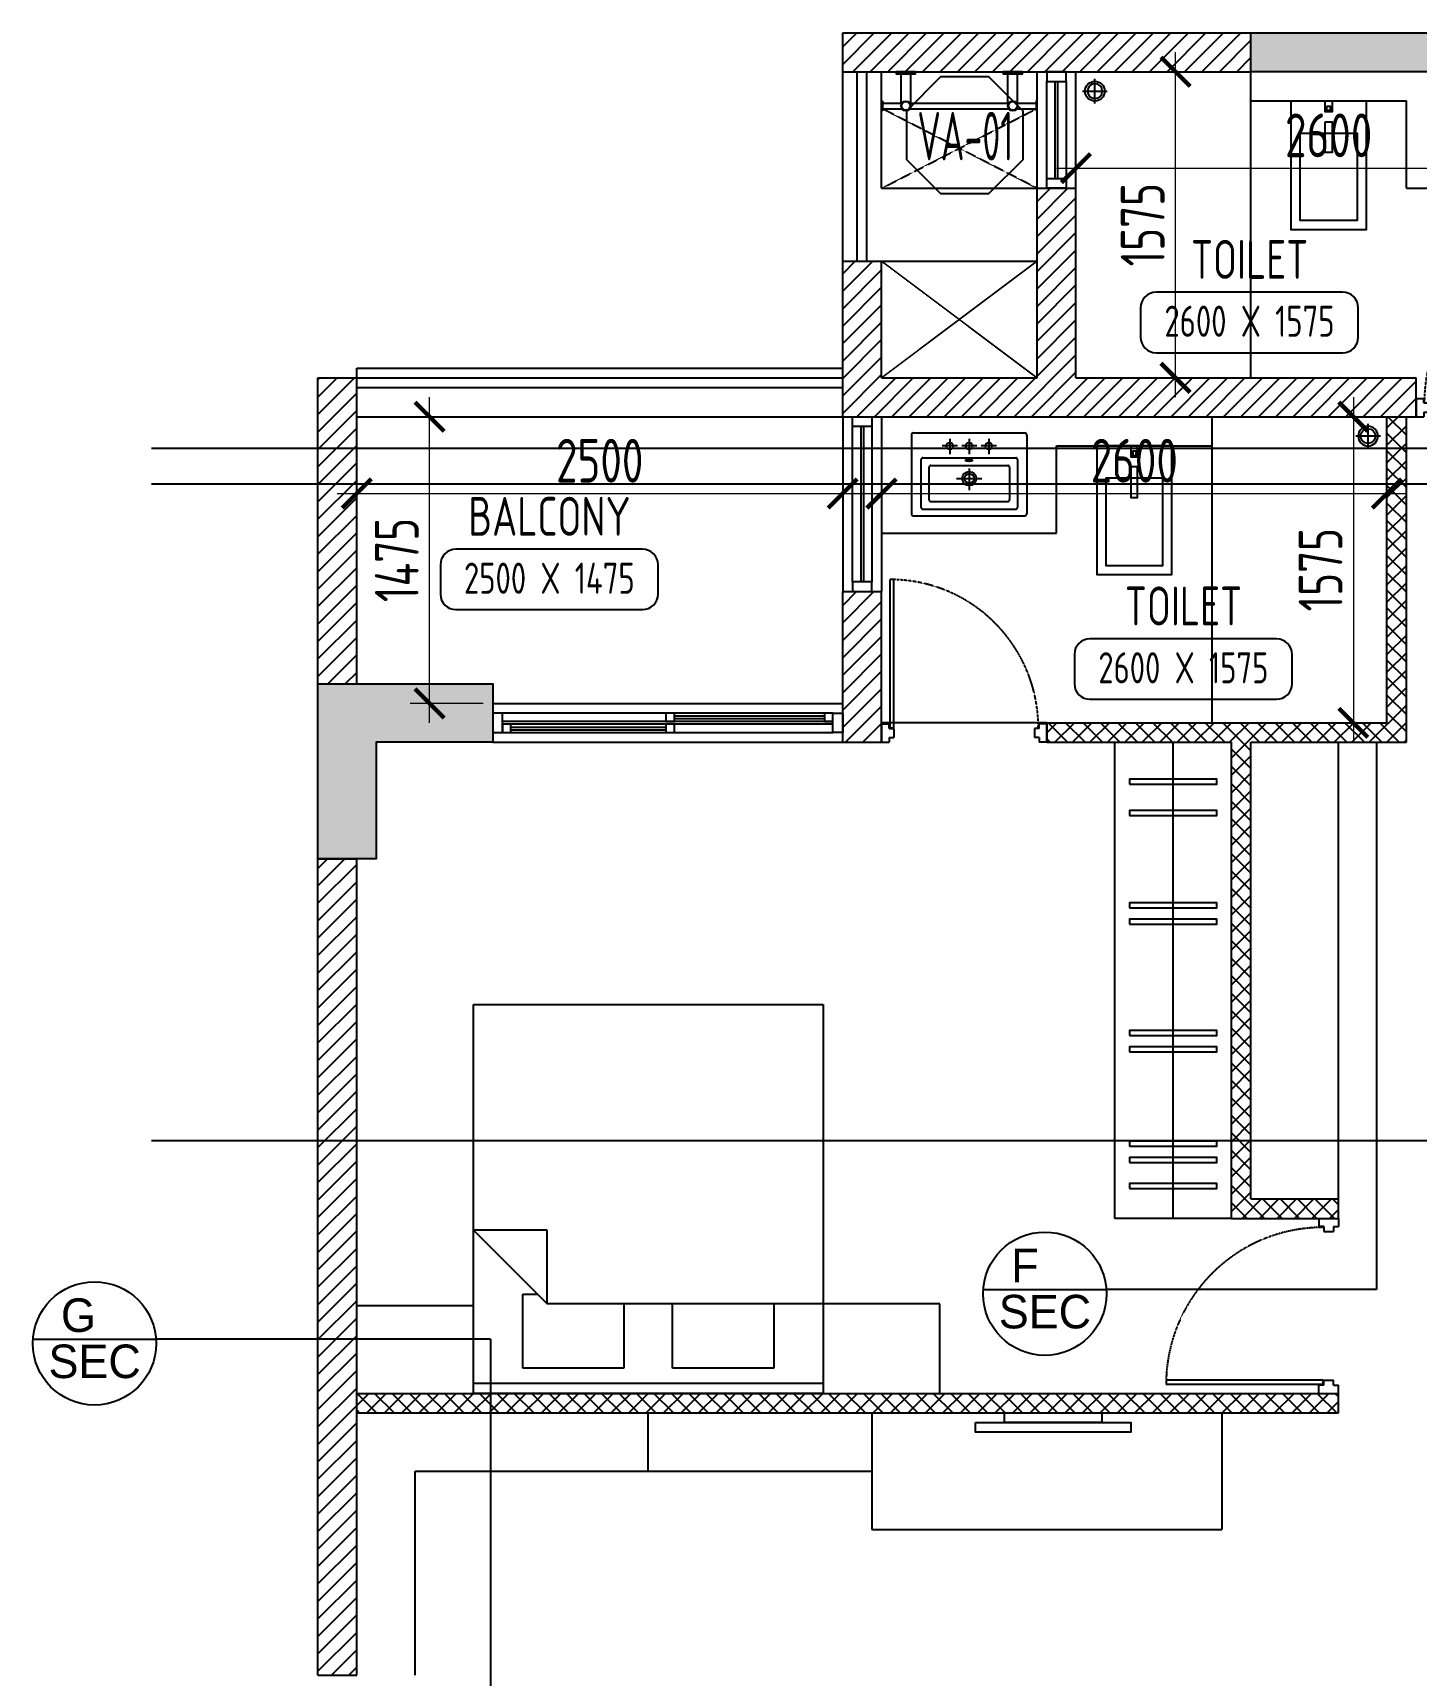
# Model space of a CAD drawing. Header units: millimetres. Extents: x -31859 to 58212, y -66440 to 17102.
# Drawn here: x 43815 to 50931, y -2439 to 6011 of the extents above; entities that cross this region are included whole.
import ezdxf
from ezdxf.enums import TextEntityAlignment as Align

# ---------------------------------------------------------------- set-up
doc = ezdxf.new("R2010")
doc.units = ezdxf.units.MM
doc.header["$LTSCALE"] = 10
doc.header["$PDMODE"] = 35
doc.header["$PDSIZE"] = 500
doc.linetypes.add('DASHED', pattern=[19.05, 12.7, -6.35])
doc.linetypes.add('HIDDEN', pattern=[9.525, 6.35, -3.175])
for name, color, linetype in [('07--DIM-1', 1, 'Continuous'), ('A--BLOCKWALL-1', 9, 'Continuous'), ('A--BLOCKWALL-2', 2, 'Continuous'), ('A--BLOCKWALL-3', 3, 'Continuous'), ('A--BLOCKWALL-HATCH', 8, 'Continuous'), ('A--CONCRETE-1', 9, 'Continuous'), ('A--DOWN', 34, 'Continuous'), ('A--FURNITURE-0', 253, 'Continuous'), ('A--FURNITURE-1', 9, 'Continuous'), ('A--GLAZING-0', 181, 'Continuous'), ('A--HANDRAIL-1', 9, 'Continuous'), ('A--HATCH-1', 8, 'Continuous'), ('A--SANITARY-0', 253, 'Continuous'), ('A--SHAFT-HIDDEN', 9, 'HIDDEN'), ('A--SPACENUMBER', 2, 'Continuous'), ('A--SPACENUMBER-1', 8, 'Continuous'), ('A--SPACEREF', 3, 'Continuous'), ('A--STELWRK-1', 9, 'Continuous'), ('A--Stucture', 9, 'Continuous'), ('A--TILING-1', 8, 'Continuous'), ('A--WINREF', 7, 'Continuous'), ('A--WINREF-1', 8, 'Continuous'), ('Typical floor Column Centre line$0$X-3rd Floor Column$0$A--COL250', 250, 'Continuous'), ('Typical floor Column Centre line$0$X-3rd Floor Column$0$A--CONCRETE-4', 4, 'Continuous')]:
    doc.layers.add(name, color=color, linetype=linetype)
doc.layers.add('A--STELWRK-2', color=2, linetype='Continuous', lineweight=25)
doc.styles.add('ISO', font='isocp2.shx', dxfattribs={"width": 0.8})
doc.dimstyles.new('A-DIM-100', dxfattribs={"dimscale": 100, "dimtxt": 2.25, "dimasz": 1.5, "dimexe": 1, "dimexo": 0.5, "dimgap": 0, "dimtad": 0, "dimdec": 0, "dimzin": 12, "dimdsep": 46, "dimtxsty": 'ISO', "dimblk": 'ARCHTICK', "dimcen": 1, "dimdle": 1, "dimclrd": 8, "dimclre": 8, "dimclrt": 256, "dimadec": 0, "dimazin": 3, "dimtfac": 1, "dimtdec": 0, "dimtmove": 1, "dimatfit": 2, "dimfxl": 1, "dimtvp": 0.75, "dimtolj": 1, "dimtzin": 12, "dimlwd": 18, "dimlwe": 18, "dimarcsym": 0})
pattern_1 = [(45, (48881.21, -7888.62), (-44.90128, 44.90128), [])]
pattern_2 = [(45, (48881.21, -7888.62), (-44.90128, 44.90128), []), (135, (48881.21, -7888.62), (-44.90128, -44.90128), [])]

# ---------------------------------------------------------------- blocks, each defined once
blk = doc.blocks.new('A$C542B73FF')
at = {"layer": 'A--FURNITURE-0'}
for points in [[(-400, 50), (400, 50), (400, 100), (-400, 100)], [(-250, 0), (250, 0), (250, 50), (-250, 50)]]:
    blk.add_lwpolyline(points, close=True, dxfattribs=at)
blk = doc.blocks.new('A$C68464E93')
at = {"layer": 'A--BLOCKWALL-1'}
for p, q in [((600, 200), (0, 200)), ((600, 0), (0, 0))]:
    blk.add_line(p, q, dxfattribs=at)
at = {"layer": 'A--DOWN'}
for p, q in [((50, 150), (550, 150)), ((550, 50), (50, 50))]:
    blk.add_line(p, q, dxfattribs=at)
for points in [[(50, 50), (50, 150), (0, 150), (0, 50), (50, 50)], [(550, 50), (550, 150), (600, 150), (600, 50), (550, 50)]]:
    blk.add_lwpolyline(points, dxfattribs=at)
at = {"layer": 'A--GLAZING-0'}
for p, q in [((550, 107), (50, 107)), ((550, 93), (50, 93))]:
    blk.add_line(p, q, dxfattribs=at)
blk = doc.blocks.new('A$C76363F86-flat-10')
at = {"layer": 'A--SANITARY-0'}
for points in [[(0, -0.1932), (0, 0.1932), (-0.6627, 0.1932), (-0.6627, -0.1932)], [(-0.1667, -0.1461), (-0.1667, 0.1461), (-0.6157, 0.1461), (-0.6157, -0.1461)], [(-0.108, -0.0173), (-0.108, 0.0173), (-0.2664, 0.0173), (-0.2664, -0.0173)], [(0, -0.0173), (0, 0.0173), (-0.0567, 0.0173), (-0.0567, -0.0173)], [(-0.0269, -0.0093), (-0.0269, 0.0081), (-0.0504, 0.0081), (-0.0504, -0.0093)]]:
    blk.add_lwpolyline(points, close=True, dxfattribs=at)
blk = doc.blocks.new('A$C704305AF')
at = {"layer": 'A--SANITARY-0'}
for p, q in [((0, 0.0635), (0, -0.0635)), ((0.0635, 0), (-0.0635, 0))]:
    blk.add_line(p, q, dxfattribs=at)
for major_axis, start_param, end_param in [((0, 0.0508), 3.141593, 9.424778), ((0, 0.0381), 6.283185307145827, 12.56637061432541)]:
    blk.add_ellipse((0, 0), major_axis=major_axis, ratio=1, start_param=start_param, end_param=end_param, dxfattribs=at)
blk = doc.blocks.new('A$C302618AE')
at = {"layer": 'A--SANITARY-0'}
for p, q in [((-286.6, 0), (286.6, 0)), ((-296.6, -10), (-296.6, -416.5)), ((-60.1, -67.5), (-138, -67.5)), ((-99.5, -30), (-99.5, -110.2)), ((40, -67.5), (-37.9, -67.5)), ((0.5, -30), (0.5, -110.2)), ((140.5, -67.5), (62.6, -67.5)), ((101.1, -30), (101.1, -110.2)), ((296.6, -10), (296.6, -416.5)), ((-247.4, -138.5), (-247.4, -382.6)), ((-237.4, -128.5), (240, -128.5)), ((-196.4, -167.7), (198.9, -167.7)), ((250, -138.5), (250, -382.6)), ((-206.4, -177.7), (-206.4, -343.3)), ((65.1, -236), (-64.9, -236)), ((-0.1, -182.6), (-0.1, -294.6)), ((208.9, -177.7), (208.9, -343.3)), ((-237.4, -392.6), (240, -392.6)), ((-196.4, -353.3), (198.9, -353.3)), ((-286.6, -426.5), (286.6, -426.5))]:
    blk.add_line(p, q, dxfattribs=at)
for centre, radius in [((-99.5, -67.5), 17.8), ((0.5, -67.5), 17.8), ((101.1, -67.5), 17.8), ((1.1, -234.9), 36.3), ((1.1, -234.7), 25)]:
    blk.add_circle(centre, radius, dxfattribs=at)
for centre, start, end in [((-286.6, -10), 90, 180), ((286.6, -10), 0, 90), ((-237.4, -138.5), 90, 180), ((-196.4, -177.7), 90, 180), ((198.9, -177.7), 0, 90), ((240, -138.5), 0, 90), ((-286.6, -416.5), 180, 270), ((-237.4, -382.6), 180, 270), ((-196.4, -343.3), 180, 270), ((198.9, -343.3), 270, 0), ((240, -382.6), 270, 0), ((286.6, -416.5), 270, 0)]:
    blk.add_arc(centre, 10, start, end, dxfattribs=at)
blk.add_ellipse((-0.1, -141.1), major_axis=(17.6, 0), ratio=0.318204, dxfattribs=at)
blk = doc.blocks.new('A$C1CBF2325')
at = {"layer": 'A--DOWN'}
for p, q in [((100, 0), (0, 0)), ((0, 0), (0, -42)), ((100, 0), (100, -42)), ((25, -42), (0, -42)), ((25, -42), (25, -67)), ((75, -67), (25, -67)), ((75, -42), (75, -67)), ((75, -42), (100, -42)), ((78.8, -46.2), (78.8, -67)), ((78.8, -46.2), (886, -46.2)), ((78.8, -67), (886, -67)), ((886, -67), (886, -46.2)), ((75, -833), (25, -833)), ((25, -858), (25, -833)), ((75, -858), (75, -833)), ((25, -858), (0, -858)), ((0, -900), (0, -858)), ((100, -900), (0, -900)), ((75, -858), (100, -858)), ((100, -900), (100, -858))]:
    blk.add_line(p, q, dxfattribs=at)
at = {"layer": 'A--DOWN', "color": 8, "linetype": 'DASHED', "ltscale": 0.005}
blk.add_arc((78.8, -46.2), 807.5, 269.73187, 358.52905, dxfattribs=at)
blk = doc.blocks.new('A$C613641B0')
at = {"layer": 'A--BLOCKWALL-1'}
for p, q in [((0, 0), (-1800, 0)), ((0, -200), (-1800, -200))]:
    blk.add_line(p, q, dxfattribs=at)
at = {"layer": 'A--DOWN'}
for p, q in [((-50, -50), (-1750, -50)), ((-1750, -92.7), (-93, -92.7)), ((-1750, -107.3), (-50, -107.3)), ((-1750, -150), (-50, -150))]:
    blk.add_line(p, q, dxfattribs=at)
for points in [[(-1750, -50), (-1750, -150), (-1800, -150), (-1800, -50)], [(-934, -50), (-934, -92.7), (-891, -92.7), (-891, -50)], [(-93, -50), (-93, -92.7), (-50, -92.7), (-50, -50)], [(-50, -50), (-50, -150), (0, -150), (0, -50)], [(-1750, -107.3), (-1750, -150), (-1707, -150), (-1707, -107.3)], [(-934, -107.3), (-934, -150), (-891, -150), (-891, -107.3)]]:
    blk.add_lwpolyline(points, close=True, dxfattribs=at)
at = {"layer": 'A--GLAZING-0'}
for p, q in [((-93, -64.4), (-891, -64.4)), ((-93, -78.4), (-891, -78.4)), ((-934, -121.6), (-1707, -121.6)), ((-934, -135.6), (-1707, -135.6))]:
    blk.add_line(p, q, dxfattribs=at)
blk = doc.blocks.new('SPACE')
at = {"layer": 'A--SPACENUMBER-1'}
blk.add_lwpolyline([(-600, 0), (600, 0, 0.414213562), (700, 100), (700, 288.5, 0.414213562), (600, 388.5), (-600, 388.5, 0.414213562), (-700, 288.5), (-700, 100, 0.414213562), (-600, 0, -0.052514465)], format="xyb", dxfattribs=at)
at = {"layer": 'A--SPACENUMBER', "style": 'ISO', "width": 0.8, "flags": 4}
blk.add_attdef('01', text='', height=250, dxfattribs=at).set_placement((0.455, 202.41), align=Align.MIDDLE)
at = {"layer": 'A--SPACEREF', "style": 'ISO', "width": 0.8, "flags": 4}
blk.add_attdef('S', text='', height=300, dxfattribs=at).set_placement((1.35, 474.975), align=Align.CENTER)
blk = doc.blocks.new('AL-OP')
at = {"layer": 'A--WINREF-1'}
blk.add_lwpolyline([(-124.3, 300), (-300, 124.3), (-300, -124.3), (-124.3, -300), (124.3, -300), (300, -124.3), (300, 124.3), (124.3, 300)], close=True, dxfattribs=at)
at = {"layer": 'A--WINREF', "style": 'ISO', "width": 0.6}
blk.add_attdef('AL-OP', text='', height=250, dxfattribs=at).set_placement((3.2, -4.8), align=Align.MIDDLE)
blk = doc.blocks.new('A$C3A434446')
at = {"layer": 'A--STELWRK-1', "color": 1}
for p, q in [((110, 939), (110, 1089)), ((160, 939), (160, 1089)), ((660, 939), (660, 1089)), ((710, 939), (710, 1089)), ((15, 939), (115, 939)), ((155, 939), (665, 939)), ((705, 939), (805, 939)), ((15, 909), (115, 909)), ((155, 909), (665, 909)), ((705, 909), (805, 909))]:
    blk.add_line(p, q, dxfattribs=at)
at = {"layer": 'A--STELWRK-1'}
for points in [[(85.4, 1099), (85.4, 1089), (185.4, 1089), (185.4, 1099)], [(635.4, 1099), (635.4, 1089), (735.4, 1089), (735.4, 1099)], [(15, 899), (10, 899), (10, 949), (15, 949)], [(805, 899), (810, 899), (810, 949), (805, 949)]]:
    blk.add_lwpolyline(points, close=True, dxfattribs=at)
at = {"layer": 'A--STELWRK-2'}
for centre, radius in [((135, 924), 25), ((135, 924), 22), ((685, 924), 25), ((685, 924), 22)]:
    blk.add_circle(centre, radius, dxfattribs=at)
blk = doc.blocks.new('A$C6931329F')
at = {"layer": 'A--BLOCKWALL-1'}
for p, q in [((0, 900), (0, 0)), ((200, 900), (200, 0))]:
    blk.add_line(p, q, dxfattribs=at)
at = {"layer": 'A--DOWN'}
for p, q in [((50, 50), (50, 850)), ((150, 850), (150, 50))]:
    blk.add_line(p, q, dxfattribs=at)
for points in [[(150, 850), (50, 850), (50, 900), (150, 900), (150, 850)], [(150, 50), (50, 50), (50, 0), (150, 0), (150, 50)]]:
    blk.add_lwpolyline(points, dxfattribs=at)
at = {"layer": 'A--GLAZING-0'}
for p, q in [((93, 850), (93, 50)), ((107, 850), (107, 50))]:
    blk.add_line(p, q, dxfattribs=at)
blk = doc.blocks.new('_ArchTick')
at = {"color": 0, "const_width": 0.15}
blk.add_lwpolyline([(-0.5, -0.5), (0.5, 0.5)], dxfattribs=at)
blk = doc.blocks.new('*D267')
at = {"layer": '07--DIM-1', "color": 8, "lineweight": 18}
for p, q in [((49181.2, 5761.4), (49181.2, 5215.3)), ((51781.2, 5761.4), (51781.2, 5215.3)), ((49081.2, 5315.3), (51881.2, 5315.3))]:
    blk.add_line(p, q, dxfattribs=at)
at = {"layer": 'Defpoints', "color": 0}
for p in [(49181.2, 5811.4), (51781.2, 5811.4), (51781.2, 5315.3)]:
    blk.add_point(p, dxfattribs=at)
at = {"layer": '07--DIM-1', "color": 8, "lineweight": 18, "xscale": 150, "yscale": 150, "zscale": 150, "rotation": 180}
blk.add_blockref('_ArchTick', (49181.2, 5315.3), dxfattribs=at)
at = {"layer": '07--DIM-1', "color": 8, "lineweight": 18, "xscale": 150, "yscale": 150, "zscale": 150}
blk.add_blockref('_ArchTick', (51781.2, 5315.3), dxfattribs=at)
at = {"layer": '07--DIM-1', "insert": (50481.2, 5484), "char_height": 225, "attachment_point": 5, "style": 'ISO'}
blk.add_mtext('\\A1;2600', dxfattribs=at)
blk = doc.blocks.new('*D268')
at = {"layer": '07--DIM-1', "color": 8, "lineweight": 18}
for p, q in [((49693.2, 4136.4), (49693.2, 5911.4)), ((49231.2, 5811.4), (49793.2, 5811.4)), ((49231.2, 4236.4), (49793.2, 4236.4))]:
    blk.add_line(p, q, dxfattribs=at)
at = {"layer": 'Defpoints', "color": 0}
for p in [(49181.2, 5811.4), (49693.2, 5811.4), (49181.2, 4236.4)]:
    blk.add_point(p, dxfattribs=at)
at = {"layer": '07--DIM-1', "color": 8, "lineweight": 18, "xscale": 150, "yscale": 150, "zscale": 150}
for p, rotation in [((49693.2, 5811.4), 90), ((49693.2, 4236.4), 270)]:
    blk.add_blockref('_ArchTick', p, dxfattribs=dict(at, rotation=rotation))
at = {"layer": '07--DIM-1', "insert": (49524.4, 5023.9), "char_height": 225, "attachment_point": 5, "rotation": 90, "style": 'ISO'}
blk.add_mtext('\\A1;1575', dxfattribs=at)
blk = doc.blocks.new('*D271')
at = {"layer": '07--DIM-1', "color": 8, "lineweight": 18}
for p, q in [((45481.2, 3920), (45481.2, 3541.1)), ((47981.2, 3920), (47981.2, 3541.1)), ((45381.2, 3641.1), (48081.2, 3641.1))]:
    blk.add_line(p, q, dxfattribs=at)
at = {"layer": 'Defpoints', "color": 0}
for p in [(45481.2, 3970), (47981.2, 3970), (47981.2, 3641.1)]:
    blk.add_point(p, dxfattribs=at)
at = {"layer": '07--DIM-1', "color": 8, "lineweight": 18, "xscale": 150, "yscale": 150, "zscale": 150, "rotation": 180}
blk.add_blockref('_ArchTick', (45481.2, 3641.1), dxfattribs=at)
at = {"layer": '07--DIM-1', "color": 8, "lineweight": 18, "xscale": 150, "yscale": 150, "zscale": 150}
blk.add_blockref('_ArchTick', (47981.2, 3641.1), dxfattribs=at)
at = {"layer": '07--DIM-1', "insert": (46731.2, 3809.9), "char_height": 225, "attachment_point": 5, "style": 'ISO'}
blk.add_mtext('\\A1;2500', dxfattribs=at)
blk = doc.blocks.new('*D272')
at = {"layer": '07--DIM-1', "color": 8, "lineweight": 18}
for p, q in [((48181.2, 3832.5), (48181.2, 3541.1)), ((50781.2, 3832.5), (50781.2, 3541.1)), ((48081.2, 3641.1), (50881.2, 3641.1))]:
    blk.add_line(p, q, dxfattribs=at)
at = {"layer": 'Defpoints', "color": 0}
for p in [(48181.2, 3882.5), (50781.2, 3882.5), (50781.2, 3641.1)]:
    blk.add_point(p, dxfattribs=at)
at = {"layer": '07--DIM-1', "color": 8, "lineweight": 18, "xscale": 150, "yscale": 150, "zscale": 150, "rotation": 180}
blk.add_blockref('_ArchTick', (48181.2, 3641.1), dxfattribs=at)
at = {"layer": '07--DIM-1', "color": 8, "lineweight": 18, "xscale": 150, "yscale": 150, "zscale": 150}
blk.add_blockref('_ArchTick', (50781.2, 3641.1), dxfattribs=at)
at = {"layer": '07--DIM-1', "insert": (49481.2, 3809.9), "char_height": 225, "attachment_point": 5, "style": 'ISO'}
blk.add_mtext('\\A1;2600', dxfattribs=at)
blk = doc.blocks.new('*D273')
at = {"layer": '07--DIM-1', "color": 8, "lineweight": 18}
for p, q in [((50608.2, 4136.4), (50608.2, 2361.4)), ((50731.2, 4036.4), (50508.2, 4036.4)), ((50731.2, 2461.4), (50508.2, 2461.4))]:
    blk.add_line(p, q, dxfattribs=at)
at = {"layer": 'Defpoints', "color": 0}
for p in [(50781.2, 4036.4), (50608.2, 2461.4), (50781.2, 2461.4)]:
    blk.add_point(p, dxfattribs=at)
at = {"layer": '07--DIM-1', "color": 8, "lineweight": 18, "xscale": 150, "yscale": 150, "zscale": 150}
for p, rotation in [((50608.2, 4036.4), 90), ((50608.2, 2461.4), 270)]:
    blk.add_blockref('_ArchTick', p, dxfattribs=dict(at, rotation=rotation))
at = {"layer": '07--DIM-1', "insert": (50439.5, 3248.9), "char_height": 225, "attachment_point": 5, "rotation": 90, "style": 'ISO'}
blk.add_mtext('\\A1;1575', dxfattribs=at)
blk = doc.blocks.new('*D275')
at = {"layer": '07--DIM-1', "color": 8, "lineweight": 18}
for p, q in [((45856, 2461.4), (45856, 4136.4)), ((46170.4, 4036.4), (45756, 4036.4)), ((46131.2, 2561.4), (45756, 2561.4))]:
    blk.add_line(p, q, dxfattribs=at)
at = {"layer": 'Defpoints', "color": 0}
for p in [(45856, 4036.4), (46220.4, 4036.4), (46181.2, 2561.4)]:
    blk.add_point(p, dxfattribs=at)
at = {"layer": '07--DIM-1', "color": 8, "lineweight": 18, "xscale": 150, "yscale": 150, "zscale": 150}
for p, rotation in [((45856, 4036.4), 90), ((45856, 2561.4), 270)]:
    blk.add_blockref('_ArchTick', p, dxfattribs=dict(at, rotation=rotation))
at = {"layer": '07--DIM-1', "insert": (45687.2, 3298.9), "char_height": 225, "attachment_point": 5, "rotation": 90, "style": 'ISO'}
blk.add_mtext('\\A1;1475', dxfattribs=at)
blk = doc.blocks.new('A$C7FA855F9')
at = {"layer": 'A--FURNITURE-0', "linetype": 'Continuous'}
for p, q in [((900, 2000), (-900, 2000)), ((-900, 2000), (-900, 0)), ((900, 0), (900, 2000)), ((900, 840), (520, 460)), ((520, 840), (900, 840)), ((520, 460), (520, 840)), ((645, 510), (570, 510)), ((645, 130), (645, 510)), ((-900, 460), (520, 460)), ((-645, 460), (-645, 130)), ((-125, 130), (-125, 460)), ((125, 460), (125, 130)), ((-645, 130), (-125, 130)), ((125, 130), (645, 130)), ((-900, 50), (900, 50)), ((-900, 0), (900, 0))]:
    blk.add_line(p, q, dxfattribs=at)

msp = doc.modelspace()

# ---------------------------------------------------------------- hatches: boundary and pattern name
at = {"layer": 'A--BLOCKWALL-HATCH'}
h = msp.add_hatch(dxfattribs=at)
h.set_pattern_fill('ANSI37', color=256, scale=20, style=0)
h.set_pattern_definition(pattern_2)
h.paths.add_polyline_path([(50781.2, 4036.4), (50881.2, 4036.4), (50881.2, 2361.4), (50081.2, 2361.4), (50081.2, 1236.4), (50081.2, 1136.4), (50081.2, 11.4), (50531.2, 11.4), (50531.2, -88.6), (49981.2, -88.6), (49981.2, 2361.4), (49031.2, 2361.4), (49031.2, 2461.4), (50781.2, 2461.4)])
h = msp.add_hatch(dxfattribs=at)
h.set_pattern_fill('ANSI37', color=256, scale=20, style=0)
h.set_pattern_definition(pattern_2)
h.paths.add_polyline_path([(45481.2, -1088.6), (45481.2, -988.6), (50531.2, -988.6), (50531.2, -1088.6)])
at = {"layer": 'A--HATCH-1'}
h = msp.add_hatch(dxfattribs=at)
h.set_pattern_fill('ANSI31', color=256, scale=20, style=0)
h.set_pattern_definition(pattern_1)
h.paths.add_polyline_path([(47981.2, 5811.4), (50081.2, 5811.4), (50081.2, 6011.4), (47981.2, 6011.4)])
h = msp.add_hatch(dxfattribs=at)
h.set_pattern_fill('ANSI31', color=256, scale=20, style=0)
h.set_pattern_definition(pattern_1)
h.paths.add_polyline_path([(50931.2, 4036.4), (50931.2, 4236.4), (49181.2, 4236.4), (49181.2, 5211.4), (48981.2, 5211.4), (48981.2, 4236.4), (48181.2, 4236.4), (48181.2, 4836.4), (47981.2, 4836.4), (47981.2, 4036.4)])
h = msp.add_hatch(dxfattribs=at)
h.set_pattern_fill('ANSI31', color=256, scale=20, style=0)
h.set_pattern_definition(pattern_1)
h.paths.add_polyline_path([(45281.2, 4236.4), (45481.2, 4236.4), (45481.2, 2661.4), (45281.2, 2661.4)])
h = msp.add_hatch(dxfattribs=at)
h.set_pattern_fill('ANSI31', color=256, scale=20, style=0)
h.set_pattern_definition(pattern_1)
h.paths.add_polyline_path([(47981.2, 2361.4), (48181.2, 2361.4), (48181.2, 3136.4), (47981.2, 3136.4)])
h = msp.add_hatch(dxfattribs=at)
h.set_pattern_fill('ANSI31', color=256, scale=20, style=0)
h.set_pattern_definition(pattern_1)
h.paths.add_polyline_path([(45281.2, -2438.6), (45481.2, -2438.6), (45481.2, 1761.4), (45281.2, 1761.4)])
at = {"layer": 'Typical floor Column Centre line$0$X-3rd Floor Column$0$A--COL250'}
h = msp.add_hatch(color=256, dxfattribs=at)
h.dxf.hatch_style = 1
h.paths.add_polyline_path([(50081.2, 6011.4), (51331.2, 6011.4), (51331.2, 5811.4), (50081.2, 5811.4)])
h = msp.add_hatch(color=256, dxfattribs=at)
h.dxf.hatch_style = 1
h.paths.add_polyline_path([(45581.2, 2361.4), (46181.2, 2361.4), (46181.2, 2661.4), (45281.2, 2661.4), (45281.2, 1761.4), (45581.2, 1761.4)])

# ---------------------------------------------------------------- linework, layer by layer
at = {"color": 6}
for p, q in [((44426, 3874.6), (57895.3, 3874.6)), ((44426, 3691.2), (57895.3, 3691.2)), ((50728, 2361.4), (50728, -453.5)), ((44426, 313), (57895.3, 313)), ((48704.5, -453.5), (49337.2, -453.5)), ((50728, -453.5), (49337.2, -453.5)), ((43816, -709.2), (44448.8, -709.2)), ((46169, -709.2), (44448.8, -709.2)), ((46169, -709.2), (46169, -2942))]:
    msp.add_line(p, q, dxfattribs=at)
for centre in [(49020.9, -476), (44132.4, -731.8)]:
    msp.add_circle(centre, 317.2, dxfattribs=at)
at = {"layer": 'A--BLOCKWALL-1'}
msp.add_line((45481.2, 4036.4), (47981.2, 4036.4), dxfattribs=at)
at = {"layer": 'A--BLOCKWALL-2'}
for p, q in [((50781.2, 2461.4), (50781.2, 4036.4)), ((50781.2, 4036.4), (50881.2, 4036.4)), ((50881.2, 2361.4), (50881.2, 4036.4)), ((45281.2, 2911.4), (45281.2, 3011.4)), ((49031.2, 2361.4), (49031.2, 2461.4)), ((49031.2, 2461.4), (50781.2, 2461.4)), ((49031.2, 2361.4), (49981.2, 2361.4)), ((49981.2, -88.6), (49981.2, 2361.4)), ((50081.2, 1236.4), (50081.2, 2361.4)), ((50081.2, 2361.4), (50881.2, 2361.4)), ((50081.2, 1136.4), (50081.2, 1236.4)), ((50081.2, 11.4), (50081.2, 1136.4)), ((50081.2, 11.4), (50531.2, 11.4)), ((50531.2, -88.6), (50531.2, 11.4)), ((49981.2, -88.6), (50531.2, -88.6)), ((45281.2, -1088.6), (45281.2, -988.6)), ((45481.2, -988.6), (50531.2, -988.6)), ((45481.2, -1088.6), (45481.2, -988.6)), ((50531.2, -1088.6), (50531.2, -988.6)), ((45481.2, -1088.6), (50531.2, -1088.6))]:
    msp.add_line(p, q, dxfattribs=at)
at = {"layer": 'A--BLOCKWALL-3'}
for p, q in [((47981.2, 5811.4), (47981.2, 6011.4)), ((47981.2, 6011.4), (50081.2, 6011.4)), ((50081.2, 5811.4), (50081.2, 6011.4)), ((47981.2, 5811.4), (50081.2, 5811.4)), ((48981.2, 4236.4), (48981.2, 5211.4)), ((48981.2, 5211.4), (49181.2, 5211.4)), ((49181.2, 4236.4), (49181.2, 5211.4)), ((47981.2, 4036.4), (47981.2, 4836.4)), ((47981.2, 4836.4), (48181.2, 4836.4)), ((48181.2, 4236.4), (48181.2, 4836.4)), ((45281.2, 2661.4), (45281.2, 4236.4)), ((45281.2, 4236.4), (45481.2, 4236.4)), ((45481.2, 2661.4), (45481.2, 4236.4)), ((48181.2, 4236.4), (48981.2, 4236.4)), ((49181.2, 4236.4), (50931.2, 4236.4)), ((50931.2, 4036.4), (50931.2, 4236.4)), ((47981.2, 4036.4), (50931.2, 4036.4)), ((47981.2, 2361.4), (47981.2, 3136.4)), ((47981.2, 3136.4), (48181.2, 3136.4)), ((48181.2, 2361.4), (48181.2, 3136.4)), ((45281.2, 2661.4), (45481.2, 2661.4)), ((45281.2, 2361.4), (45281.2, 2561.4)), ((47981.2, 2361.4), (48181.2, 2361.4)), ((45281.2, -2438.6), (45281.2, 1761.4)), ((45281.2, 1761.4), (45481.2, 1761.4)), ((45481.2, -2438.6), (45481.2, 1761.4)), ((45281.2, -2438.6), (45481.2, -2438.6))]:
    msp.add_line(p, q, dxfattribs=at)
at = {"layer": 'A--CONCRETE-1'}
for p, q in [((47981.2, 4836.4), (47981.2, 5811.4)), ((48181.2, 5211.4), (48181.2, 5811.4)), ((48181.2, 5211.4), (48981.2, 5211.4)), ((48181.2, 4836.4), (48981.2, 4836.4))]:
    msp.add_line(p, q, dxfattribs=at)
at = {"layer": 'A--FURNITURE-0'}
for p, q in [((50531.2, 11.4), (50531.2, 2361.4)), ((46081.2, -538.6), (45481.2, -538.6)), ((48481.2, -528.6), (47881.2, -528.6)), ((48481.2, -988.6), (48481.2, -528.6)), ((46981.2, -1388.6), (46981.2, -1088.6)), ((48131.2, -1088.6), (48131.2, -1688.6)), ((49931.2, -1088.6), (49931.2, -1688.6)), ((45781.2, -2438.6), (45781.2, -1388.6)), ((45781.2, -1388.6), (48131.2, -1388.6)), ((48131.2, -1688.6), (49931.2, -1688.6))]:
    msp.add_line(p, q, dxfattribs=at)
at = {"layer": 'A--FURNITURE-1'}
for p, q in [((49381.2, -88.6), (49381.2, 2361.4)), ((49681.2, -88.6), (49681.2, 2361.4)), ((49981.2, -88.6), (49381.2, -88.6))]:
    msp.add_line(p, q, dxfattribs=at)
for points in [[(49456.2, 2145.9), (49906.2, 2145.9), (49906.2, 2170.9), (49456.2, 2170.9), (49456.2, 2145.9)], [(49456.2, 1984.8), (49906.2, 1984.8), (49906.2, 2009.8), (49456.2, 2009.8), (49456.2, 1984.8)], [(49456.2, 1509.9), (49906.2, 1509.9), (49906.2, 1534.9), (49456.2, 1534.9), (49456.2, 1509.9)], [(49456.2, 1426.1), (49906.2, 1426.1), (49906.2, 1451.1), (49456.2, 1451.1), (49456.2, 1426.1)], [(49456.2, 852.8), (49906.2, 852.8), (49906.2, 877.8), (49456.2, 877.8), (49456.2, 852.8)], [(49456.2, 769), (49906.2, 769), (49906.2, 794), (49456.2, 794), (49456.2, 769)], [(49456.2, 283.4), (49906.2, 283.4), (49906.2, 308.4), (49456.2, 308.4), (49456.2, 283.4)], [(49456.2, 199.6), (49906.2, 199.6), (49906.2, 224.6), (49456.2, 224.6), (49456.2, 199.6)], [(49456.2, 65.8), (49906.2, 65.8), (49906.2, 90.8), (49456.2, 90.8), (49456.2, 65.8)]]:
    msp.add_lwpolyline(points, dxfattribs=at)
at = {"layer": 'A--HANDRAIL-1', "color": 1}
for p, q in [((45481.2, 4236.4), (47981.2, 4236.4)), ((45481.2, 4186.4), (47981.2, 4186.4))]:
    msp.add_line(p, q, dxfattribs=at)
at = {"layer": 'A--SHAFT-HIDDEN', "ltscale": 0.01}
for p, q in [((48181.2, 5211.4), (48976.2, 5620.3)), ((48981.2, 5211.4), (48186.2, 5620.3)), ((48981.2, 4836.4), (48181.2, 4236.4)), ((48181.2, 4836.4), (48981.2, 4236.4))]:
    msp.add_line(p, q, dxfattribs=at)
at = {"layer": 'A--STELWRK-1', "color": 1}
for p, q in [((48056.2, 4836.4), (48056.2, 5811.4)), ((48106.2, 4836.4), (48106.2, 5811.4))]:
    msp.add_line(p, q, dxfattribs=at)
at = {"layer": 'A--Stucture', "linetype": 'Continuous', "ltscale": 0.5}
for p, q in [((45481.2, 4236.4), (45481.2, 4286.4)), ((45481.2, 4286.4), (47981.2, 4286.4))]:
    msp.add_line(p, q, dxfattribs=at)
at = {"layer": 'A--TILING-1'}
for p, q in [((50081.2, 4236.4), (50081.2, 5811.4)), ((50081.2, 5661.4), (50881.2, 5661.4)), ((50881.2, 5211.4), (50881.2, 5661.4)), ((50881.2, 5211.4), (51781.2, 5211.4)), ((49881.2, 2461.4), (49881.2, 4036.4)), ((49081.2, 3436.4), (49081.2, 3886.4)), ((49081.2, 3886.4), (49881.2, 3886.4)), ((48181.2, 3436.4), (49081.2, 3436.4)), ((49031.2, 2461.4), (48181.2, 2461.4))]:
    msp.add_line(p, q, dxfattribs=at)
at = {"layer": 'Typical floor Column Centre line$0$X-3rd Floor Column$0$A--CONCRETE-4'}
for points in [[(50081.2, 6011.4), (51331.2, 6011.4), (51331.2, 5811.4), (50081.2, 5811.4)], [(45281.2, 2661.4), (46181.2, 2661.4), (46181.2, 2361.4), (45581.2, 2361.4), (45581.2, 1761.4), (45281.2, 1761.4)]]:
    msp.add_lwpolyline(points, close=True, dxfattribs=at)

# ---------------------------------------------------------------- block references
for name, p in [('A$C3A434446', (48171.2, 4711.4)), ('A$C6931329F', (47981.2, 3136.4))]:
    msp.add_blockref(name, p)
at = {"layer": 'A--DOWN', "extrusion": (0, 0, -1), "xscale": -1, "zscale": -1}
for name, p, rotation in [('A$C68464E93', (-48981.2, 5811.4), 90), ('A$C1CBF2325', (-50531.2, -988.6), 180)]:
    msp.add_blockref(name, p, dxfattribs=dict(at, rotation=rotation))
at = {"layer": 'A--DOWN', "yscale": 0.9444444444452529, "zscale": 0.9444444444443834}
for p, xscale, rotation in [((51781.2, 4036.4), -0.9444444444452529, 270), ((48181.2, 2361.4), 0.9444444444452529, 90)]:
    msp.add_blockref('A$C1CBF2325', p, dxfattribs=dict(at, xscale=xscale, rotation=rotation))
at = {"layer": 'A--DOWN', "rotation": 180}
msp.add_blockref('A$C613641B0', (46181.2, 2361.4), dxfattribs=at)
at = {"layer": 'A--FURNITURE-0', "xscale": -1}
msp.add_blockref('A$C7FA855F9', (46981.2, -988.6), dxfattribs=at)
at = {"layer": 'A--FURNITURE-0', "xscale": -1, "rotation": 180}
msp.add_blockref('A$C542B73FF', (49064, -1088.6), dxfattribs=at)
at = {"layer": 'A--SANITARY-0', "yscale": 1000, "zscale": 1000}
for name, p, xscale, rotation in [('A$C704305AF', (49278.6, 5711.4), -1000, 90), ('A$C76363F86-flat-10', (50481.2, 5661.4), -1000, 270), ('A$C704305AF', (50683.9, 3936.4), 1000, 270), ('A$C76363F86-flat-10', (49481.2, 3886.4), 1000, 90)]:
    msp.add_blockref(name, p, dxfattribs=dict(at, xscale=xscale, rotation=rotation))
at = {"layer": 'A--SANITARY-0', "ltscale": 19}
msp.add_blockref('A$C302618AE', (48631.2, 3953.2), dxfattribs=at)
at = {"layer": 'A--SPACEREF'}
ref = msp.add_blockref('SPACE', (50073.3, 4365.7), dxfattribs=dict(at, xscale=0.7999999999883585, yscale=0.7999999999992724, zscale=0.8))
ref.add_attrib('01', '2600 X 1575', dxfattribs={"layer": 'A--SPACENUMBER', "height": 160, "style": 'ISO', "width": 0.8, "flags": 4}).set_placement((50073.8, 4527.7), align=Align.MIDDLE)
ref.add_attrib('S', 'TOILET', dxfattribs={"height": 200, "style": 'ISO', "width": 0.8, "flags": 4}).set_placement((50074.5, 4745.7), align=Align.CENTER)
ref = msp.add_blockref('SPACE', (46471.5, 3043.7), dxfattribs=dict(at, xscale=0.7999999999883585, yscale=0.7999999999992724, zscale=0.8))
ref.add_attrib('01', '2500 X 1475', dxfattribs={"layer": 'A--SPACENUMBER', "height": 160, "style": 'ISO', "width": 0.8, "flags": 4}).set_placement((46472.1, 3205.6), align=Align.MIDDLE)
ref.add_attrib('S', 'BALCONY', dxfattribs={"height": 200, "style": 'ISO', "width": 0.8, "flags": 4}).set_placement((46472.8, 3423.7), align=Align.CENTER)
ref = msp.add_blockref('SPACE', (49733, 2582.7), dxfattribs=dict(at, xscale=0.7999999999883585, yscale=0.7999999999992724, zscale=0.8))
ref.add_attrib('01', '2600 X 1575', dxfattribs={"layer": 'A--SPACENUMBER', "height": 160, "style": 'ISO', "width": 0.8, "flags": 4}).set_placement((49733.5, 2744.6), align=Align.MIDDLE)
ref.add_attrib('S', 'TOILET', dxfattribs={"height": 200, "style": 'ISO', "width": 0.8, "flags": 4}).set_placement((49734.2, 2962.6), align=Align.CENTER)
at = {"layer": 'A--WINREF'}
msp.add_blockref('AL-OP', (48608.9, 5484.6), dxfattribs=at).add_auto_attribs({'AL-OP': 'VA-01'})

# ---------------------------------------------------------------- texts
at = {"layer": 'A--SPACEREF'}
for s, p in [(' F', (48784.3, -417.1)), (' G', (43895.8, -672.8)), ('SEC', (48784.3, -654.5)), ('SEC', (43895.8, -910.2))]:
    msp.add_text(s, height=172.62, dxfattribs=at).set_placement(p)

# ---------------------------------------------------------------- dimensions: what is measured, and where the dimension line sits
at = {"layer": '07--DIM-1'}
for p1, p2, distance, picture, middle in [((49181.2, 4236.4), (49181.2, 5811.4), -512, '*D268', (49524.4, 5023.9)), ((45481.2, 3970), (47981.2, 3970), -328.9, '*D271', (46731.2, 3809.9)), ((48181.2, 3882.5), (50781.2, 3882.5), -241.4, '*D272', (49481.2, 3809.9))]:
    dim = msp.add_aligned_dim(p1=p1, p2=p2, distance=distance, dimstyle='A-DIM-100', dxfattribs=at)
    dim.commit()
    dim.dimension.update_dxf_attribs({"geometry": picture, "text_midpoint": middle})
dim = msp.add_linear_dim(base=(51781.2, 5315.3), p1=(49181.2, 5811.4), p2=(51781.2, 5811.4), dimstyle='A-DIM-100', dxfattribs=at)
dim.commit()
dim.dimension.update_dxf_attribs({"geometry": '*D267', "text_midpoint": (50481.2, 5484)})
for base, p1, p2, picture, middle in [((45856, 4036.4), (46181.2, 2561.4), (46220.4, 4036.4), '*D275', (45687.2, 3298.9)), ((50608.2, 2461.4), (50781.2, 4036.4), (50781.2, 2461.4), '*D273', (50439.5, 3248.9))]:
    dim = msp.add_linear_dim(base=base, p1=p1, p2=p2, angle=90, dimstyle='A-DIM-100', dxfattribs=at)
    dim.commit()
    dim.dimension.update_dxf_attribs({"geometry": picture, "text_midpoint": middle})

doc.saveas('drawing.dxf')
